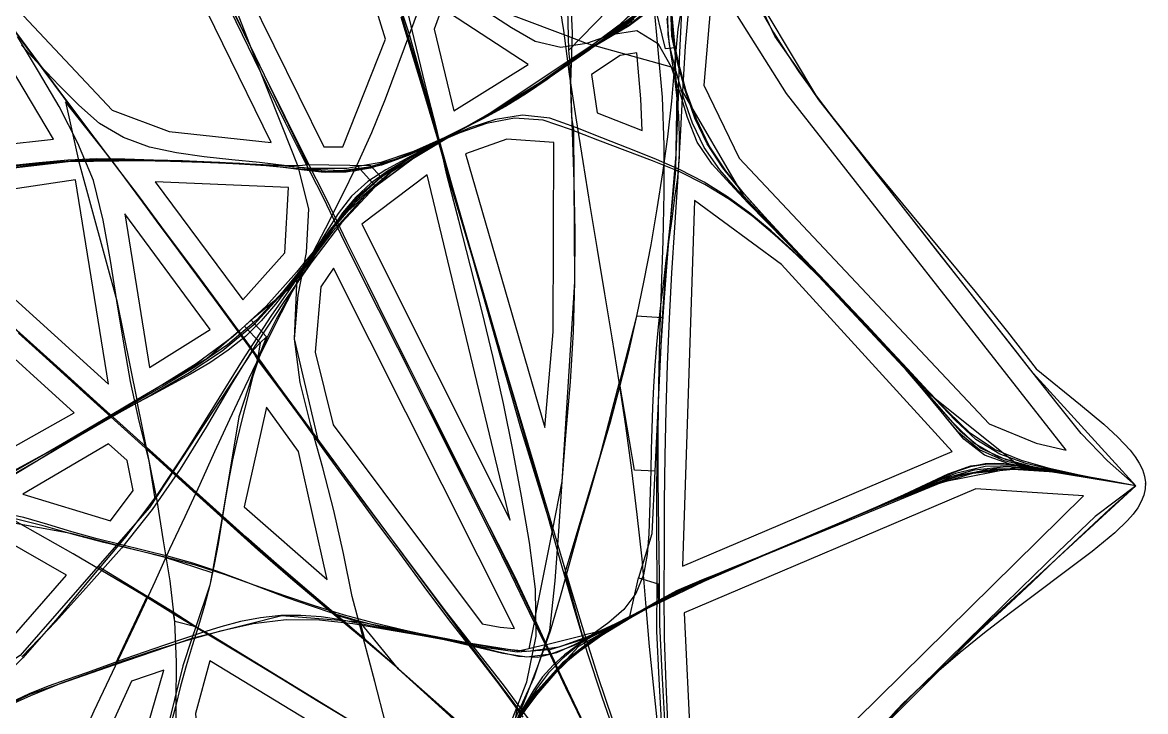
# Model space of a CAD drawing. Header units: metres. Extents: x 465982 to 489928, y 209046 to 231790.
# Drawn here: x 478343 to 481838, y 216570 to 218714 of the extents above; entities that cross this region are included whole.
import ezdxf

# ---------------------------------------------------------------- set-up
doc = ezdxf.new("R2010")
doc.units = ezdxf.units.M
for name, color, linetype in [('ANCHORS_OUTSIDE', 30, 'CONTINUOUS'), ('CELL', 1, 'CONTINUOUS'), ('WOOL_PARCELS', 32, 'CONTINUOUS'), ('WOOL_ROADS_L1', 30, 'CONTINUOUS'), ('WOOL_ROADS_L2', 94, 'CONTINUOUS'), ('WOOL_THREADS', 8, 'CONTINUOUS')]:
    doc.layers.add(name, color=color, linetype=linetype)

msp = doc.modelspace()

# ---------------------------------------------------------------- linework, layer by layer
at = {"layer": 'ANCHORS_OUTSIDE'}
msp.add_point((481838.179, 217278.33), dxfattribs=at)
at = {"layer": 'CELL'}
msp.add_lwpolyline([(480648.5, 218738.44), (480680.66, 218682.43), (480723.66, 218613.94), (480759.91, 218560.26), (480816.58, 218481.25), (480875.34, 218403.76), (480997.01, 218251.99), (481307.6, 217877.83), (481408.83, 217751.33), (481498.3, 217636.4), (481635.93, 217524.12), (481708.04, 217463.41), (481752.09, 217422.98), (481790.06, 217382.62), (481805.8, 217362.48), (481818.82, 217342.38), (481828.78, 217322.33), (481835.35, 217302.32), (481838.33, 217282.38), (481837.59, 217262.49), (481833.16, 217242.68), (481825.17, 217222.94), (481813.85, 217203.27), (481799.51, 217183.67), (481782.54, 217164.14), (481742.31, 217125.27), (481671.84, 217067.32), (481414.22, 216874.15), (481337.37, 216814.55), (481261.69, 216753.47), (481187.62, 216690.49), (481127.47, 216636.23), (481057.7, 216568.67)], dxfattribs=at)
at = {"layer": 'WOOL_PARCELS'}
for points in [[(479281.416, 218326.681), (479340.367, 218326.345), (479473.034, 218661.556), (479372.843, 218988.688), (479256.674, 219093.358), (478872.489, 219376.694), (479048.153, 218800.482)], [(479117.787, 218340.005), (478665.832, 219262.412), (478346.314, 218733.888), (478622.399, 218441.302), (478799.699, 218374.886)], [(481497.493, 217404.365), (481591.18, 217383.365), (480720.718, 218492.257), (480513.112, 218822.929), (480502.512, 218970.508), (480464.078, 218518.966), (480573.979, 218291.09), (481351.293, 217464.925)], [(479686.317, 218438.989), (479916.908, 218582.812), (479648.962, 218758.645), (479624.716, 218692.842)], [(478100.648, 218313.444), (478439.726, 218350.109), (478280.816, 218619.615)], [(480267.846, 218476.51), (480255.122, 218619.46), (480203.768, 218611.304), (480114.273, 218552.261), (480131.981, 218432.22), (480271.767, 218377.837)], [(479969.086, 217453.106), (479994.873, 217750.855), (479997.159, 218340.259), (479850.288, 218350.22), (479722.097, 218304.982)], [(478611.079, 217588.768), (478508.617, 218223.576), (477994.134, 218147.752)], [(479861.423, 217165.287), (479602.589, 218239.294), (479399.585, 218086.399)], [(479029.654, 217850.251), (479159.581, 217997.071), (479170.957, 218199.732), (478756.964, 218217.443)], [(480397.394, 217021.473), (481236.407, 217378.298), (480705.236, 217960.848), (480434.909, 218159.435)], [(478738.861, 217640.461), (478927.478, 217758.596), (478661.771, 218118.074)], [(478180.84, 217317.559), (478504.653, 217499.059), (477928.626, 218022.092), (477870.57, 217916.736), (477923.419, 217718.8), (478032.005, 217401.759)], [(479830.187, 216832.325), (479874.646, 216827.913), (479311.862, 217948.903), (479271.622, 217891.323), (479253.858, 217687.888), (479309.907, 217462.127), (479774.067, 216842.375)], [(479291.557, 216980.069), (479202.539, 217378.969), (479102.585, 217516.549), (479033.508, 217206.743)], [(478617.767, 217162.64), (478688.051, 217257.436), (478668.838, 217350.677), (478611.378, 217402.807), (478344.853, 217245.639)], [(480442.464, 216055.767), (481645.288, 217240.951), (481310.609, 217262.954), (480402.614, 216876.751)], [(478267.843, 216751.783), (478480.295, 216994.447), (478283.121, 217106.96), (478142.578, 217124.442)], [(479244.688, 216174.077), (479493.823, 216190.668), (479435.323, 216418.075), (478926.772, 216727.49), (478881.856, 216563.075), (478904.344, 216245.636)], [(478632.409, 216324.4), (478658.42, 216314.245), (478693.344, 216386.158), (478783.52, 216698.096), (478682.607, 216664.619), (478539.628, 216350.182)]]:
    msp.add_lwpolyline(points, close=True, dxfattribs=at)
at = {"layer": 'WOOL_ROADS_L1'}
for points in [[(481491.139, 219632.928), (481021.062, 219514.108), (480712.09, 219379.635), (480683.878, 219349.181), (480567.896, 219236.961), (480564.257, 219220.054), (480531.908, 219185.63), (480516.758, 219149.162), (480419.032, 218968.684), (480273.774, 218754.147), (480116.268, 218643.494), (479769.567, 218411.403), (479536.439, 218289.1), (479465.492, 218225.429), (479427.694, 218267.547), (479231.971, 218271.226), (479214.645, 218268.422), (479116.056, 218267.211), (478800.804, 218284.396), (478485.711, 218279.832), (478093.375, 218234.578)], [(481808.201, 217272.4), (481447.79, 217330.65), (481206.339, 217283.644), (480648.963, 217054.415), (480463.97, 216974.127), (480324.205, 216906.485), (480233.289, 216865.676), (480170.806, 216826.675), (480074.078, 216772.303), (479942.37, 216628.942), (479874.774, 216532.443), (479781.701, 216392.112), (479745.861, 216327.403), (479731.007, 216315.745), (479695.095, 216262.531), (479544.712, 216120.756), (479517.71, 216045.249)]]:
    msp.add_lwpolyline(points, dxfattribs=at)
at = {"layer": 'WOOL_ROADS_L2'}
for points in [[(479992.55, 217131.548), (479894.382, 217450.87), (479546.441, 218679.826), (479433.84, 219020.923)], [(480042.773, 218669.697), (479725.068, 218790.582), (479460.414, 218998.481)], [(480042.773, 218669.697), (480035.337, 218962.875)], [(479231.971, 218271.226), (478932.33, 218890.365)], [(481808.201, 217272.4), (481488.881, 217622.635), (480821.507, 218472.859), (480576.05, 218884.585)], [(480285.74, 218876.699), (480043.87, 218627.607), (480042.773, 218669.697)], [(480323.598, 218827.735), (480358.003, 218804.441), (480373.67, 218634.392)], [(480373.67, 218634.392), (480344.062, 218631.664), (480304.21, 218799.1)], [(480098.729, 218648.406), (480042.773, 218669.697)], [(480375.219, 218549.809), (480363.304, 218574.31), (480098.729, 218648.406)], [(480047.131, 218596.779), (480043.87, 218627.607)], [(480373.67, 218634.392), (480375.219, 218549.809)], [(479992.55, 217131.548), (480023.371, 217285.804), (480062.67, 217906.462), (480059.226, 218380.86), (480052.895, 218417.066), (480047.131, 218596.779)], [(480375.219, 218549.809), (480379.857, 218500.672), (480375.818, 218252.609), (480346.345, 217972.923), (480334.063, 217794.346)], [(480397.878, 218500.018), (480379.857, 218500.672)], [(481447.79, 217330.65), (481156.304, 217563.946), (480587.759, 218174.275), (480397.878, 218500.018)], [(479015.326, 217752.453), (478623.967, 218281.835), (478477.893, 218466.808), (478519.102, 218280.316), (478637.374, 217847.538), (478699.479, 217539.183)], [(479384.672, 218267.981), (479442.117, 218204.451)], [(479465.492, 218225.429), (479336.011, 218109.228), (479198.795, 217921.82)], [(478617.556, 217490.813), (477913.576, 218129.022)], [(479198.795, 217921.82), (479175.049, 217887.413), (479055.389, 217786.995)], [(479263.674, 217414.824), (479190.013, 217729.156), (479198.795, 217921.82)], [(480334.063, 217794.346), (480254.273, 217799.833), (480201.006, 217594.624)], [(479055.389, 217786.995), (479015.326, 217752.453)], [(479033.99, 217768.545), (479083.499, 217716.42)], [(479055.389, 217786.995), (479102.489, 217735.897), (479083.499, 217716.42)], [(480334.063, 217794.346), (480310.837, 217317.968)], [(479015.326, 217752.453), (478916.775, 217667.482), (478699.479, 217539.183)], [(479074.612, 217664.642), (479059.797, 217691.994), (479015.326, 217752.453)], [(479102.489, 217735.897), (479074.612, 217664.642)], [(479083.499, 217716.42), (479059.797, 217691.994), (478738.447, 217204.12), (478636.484, 217087.601)], [(479083.499, 217716.42), (479074.612, 217664.642)], [(479074.612, 217664.642), (479017.294, 217486.599), (478965.349, 217173.981)], [(479263.674, 217414.824), (479074.612, 217664.642)], [(479974.261, 216778.553), (480085.866, 216805.879), (480032.313, 217002.207), (480140.421, 217361.22), (480201.006, 217594.624)], [(480310.837, 217317.968), (480247.849, 217320.773), (480201.006, 217594.624)], [(478699.479, 217539.183), (478617.556, 217490.813)], [(478737.558, 217350.118), (478699.479, 217539.183)], [(478617.556, 217490.813), (478439.967, 217385.958), (478187.552, 217249.444), (478104.467, 217214.248)], [(479937.657, 216856.817), (479876.54, 216987.496), (479611.399, 217508.661)], [(479732.718, 216782.403), (479263.674, 217414.824)], [(478881.892, 217251.174), (478729.697, 217389.15)], [(478756.476, 217231.492), (478737.558, 217350.118)], [(480310.837, 217317.968), (480302.133, 217122.528), (480260.677, 216985.279)], [(478965.349, 217173.981), (478881.892, 217251.174)], [(481808.201, 217272.4), (481339.207, 216840.288), (480403.586, 215905.154)], [(478636.484, 217087.601), (478494.243, 217123.186), (478114.323, 217192.14)], [(478965.349, 217173.981), (478933.306, 217001.253), (478787.76, 217048.591), (478636.484, 217087.601)], [(478965.349, 217173.981), (479317.782, 216870.914), (479394.417, 216847.325)], [(479937.657, 216856.817), (479992.55, 217131.548)], [(478636.484, 217087.601), (478579.105, 217022.03)], [(478579.105, 217022.03), (478336.246, 216744.497), (478230.343, 216674.591)], [(478579.105, 217022.03), (478731.069, 216928.854), (478631.123, 216715.26)], [(478933.306, 217001.253), (478926.592, 216962.453)], [(478926.592, 216962.453), (478883.286, 216832.787)], [(480233.289, 216865.676), (480260.677, 216985.279), (480321.406, 216966.936)], [(480324.205, 216906.485), (480321.406, 216966.936)], [(478817.308, 216850.044), (478812.724, 216878.787), (478731.069, 216928.854)], [(478883.286, 216832.787), (478812.724, 216878.787)], [(479394.417, 216847.325), (479150.403, 216867.436), (478924.669, 216810.148)], [(479409.745, 216791.497), (479317.782, 216870.914)], [(479937.657, 216856.817), (479919.333, 216765.104)], [(479974.261, 216778.553), (479937.657, 216856.817)], [(478883.286, 216832.787), (478817.308, 216850.044)], [(478883.286, 216832.787), (478870.68, 216796.447)], [(478924.669, 216810.148), (478883.286, 216832.787)], [(479732.718, 216782.403), (479394.417, 216847.325)], [(479409.745, 216791.497), (479394.417, 216847.325)], [(479513.553, 216701.852), (479394.417, 216847.325)], [(480170.806, 216826.675), (480085.866, 216805.879), (480096.565, 216784.53)], [(478870.68, 216796.447), (478842.161, 216711.772), (478763.597, 216393.804), (478600.698, 216220.584)], [(478870.68, 216796.447), (478631.123, 216715.26)], [(478924.669, 216810.148), (478870.68, 216796.447)], [(479493.269, 216461.513), (478924.669, 216810.148)], [(479919.333, 216765.104), (479886.826, 216757.145), (479732.718, 216782.403)], [(479882.961, 216583.067), (479732.718, 216782.403)], [(479974.261, 216778.553), (479919.333, 216765.104)], [(480009.87, 216702.415), (479974.261, 216778.553)], [(478631.123, 216715.26), (478365.193, 216622.2)], [(479808.819, 216432.906), (479513.553, 216701.852)], [(480192.806, 216316.2), (480009.87, 216702.415)], [(478365.193, 216622.2), (478281.32, 216582.537)], [(479897.971, 216563.152), (479882.961, 216583.067), (479874.774, 216532.443)]]:
    msp.add_lwpolyline(points, dxfattribs=at)
at = {"layer": 'WOOL_THREADS'}
for points in [[(480194.89, 216477.643), (480147.299, 216614.566), (480101.6, 216751.992), (480060.532, 216890.02), (480020.092, 217030.412), (479980.712, 217170.946), (479940.389, 217311.335), (479899.866, 217451.719), (479859.026, 217591.949), (479818.348, 217732.158), (479777.733, 217872.452), (479737.098, 218012.646), (479696.368, 218152.693), (479655.705, 218292.66), (479615.992, 218431.264), (479573.735, 218571.484), (479531.689, 218711.723), (479489.01, 218851.748)], [(479871.404, 216535.453), (479935.655, 216676.023), (479984.632, 216821.942), (480001.028, 216976.154), (480012.947, 217130.912), (480023.371, 217285.804), (480035.464, 217440.791), (480048.889, 217595.8), (480058.008, 217751.079), (480062.67, 217906.462), (480063.273, 218061.826), (480060.391, 218217.106), (480054.722, 218372.191), (480050.095, 218527.271), (480055.551, 218681.528), (480047.672, 218836.866)], [(480323.356, 216495.288), (480309.032, 216633.421), (480294.763, 216771.751), (480283.213, 216908.366), (480271.544, 217045.288), (480256.438, 217183.223), (480239.527, 217321.013), (480220.985, 217458.59), (480200.506, 217595.769), (480178.9, 217732.848), (480155.912, 217869.844), (480132.915, 218006.847), (480110.576, 218143.85), (480088.678, 218280.831), (480066.252, 218417.36), (480046.204, 218553.265), (480028.024, 218688.617), (480006.568, 218824.907)], [(480297.01, 218793.937), (480192.953, 218699.135), (480080.285, 218614.964), (479965.782, 218533.597), (479847.078, 218458.613), (479724.622, 218389.307), (479602.822, 218319.229), (479484.299, 218243.709), (479377.311, 218152.653), (479285.133, 218046.069), (479195.762, 217936.565), (479102.075, 217830.698), (478998.272, 217735.051), (478883.705, 217651.896), (478763.558, 217576.645), (478641.753, 217504.331), (478519.509, 217432.812), (478396.658, 217361.498), (478272.742, 217292.042)], [(480310.441, 218811.129), (480200.573, 218705.242), (480078.218, 218613.806), (479953.19, 218526.249), (479823.756, 218445.52), (479691.677, 218369.862), (479561.682, 218291.956), (479439.927, 218201.364), (479335.79, 218090.578), (479244.075, 217969.206), (479156.85, 217844.394), (479072.764, 217717.024), (478992.681, 217587.049), (478915.581, 217454.36), (478833.992, 217324.255), (478747.257, 217197.83), (478651.509, 217078.411), (478549.949, 216963.92), (478447.331, 216850.086), (478341.408, 216739.488)], [(479589.613, 218791.916), (479550.691, 218686.286), (479511.655, 218580.838), (479471.662, 218475.499), (479430.101, 218370.486), (479383.81, 218269.421), (479334.903, 218170.572), (479285.09, 218072.062), (479234.263, 217974.109), (479182.842, 217876.408), (479131.926, 217778.396), (479082.75, 217679.616), (479035, 217579.84), (478988.193, 217478.844), (478941.375, 217377.695), (478894.933, 217276.463), (478848.389, 217175.435), (478801.352, 217074.705), (478755.117, 216973.657), (478708.83, 216872.194), (478661.074, 216771.628), (478613.171, 216671.429), (478566.088, 216570.702), (478519.911, 216469.151)], [(480121.744, 216463.142), (480058.564, 216594.831), (479998.983, 216726.164), (479937.152, 216856.147), (479874.111, 216987.704), (479809.509, 217118.526), (479744.417, 217249.013), (479678.95, 217379.404), (479613.55, 217509.742), (479548.248, 217639.983), (479483.035, 217770.203), (479417.871, 217900.504), (479352.937, 218030.912), (479291.061, 218161.452), (479225.495, 218290.058), (479160.779, 218419.592), (479096.754, 218549.638), (479032.914, 218679.613), (478969.095, 218809.507)], [(479860.266, 216526.506), (479912.545, 216662.317), (479942.033, 216804.153), (479939.837, 216950.269), (479921.367, 217095.466), (479896.017, 217239.819), (479869.876, 217384.097), (479840.714, 217527.8), (479808.68, 217670.933), (479774.3, 217813.589), (479738.159, 217955.899), (479700.99, 218097.941), (479664.227, 218240.078), (479633.202, 218381.19), (479597, 218522.123), (479562.699, 218663.477), (479528.922, 218804.902)], [(480401.081, 218803.163), (480383.204, 218693.105), (480372.994, 218581.142), (480363.012, 218469.236), (480350.867, 218357.43), (480335.623, 218245.677), (480318, 218133.934), (480298.656, 218022.17), (480277.521, 217910.793), (480254.273, 217799.833), (480229.018, 217689.344), (480201.384, 217579.518), (480171.88, 217470.114), (480140.421, 217361.22), (480108.64, 217252.467), (480077.117, 217143.926), (480046.61, 217035.264), (480016.566, 216926.732), (479985.418, 216819.355), (479948.163, 216715.284), (479908.607, 216611.878), (479868.327, 216508.316)], [(480353.017, 216512.611), (480346.735, 216655.238), (480341.529, 216797.961), (480340.744, 216938.737), (480341.719, 217079.862), (480341.633, 217222.41), (480343.07, 217365.017), (480346.187, 217507.496), (480350.88, 217649.864), (480356.944, 217792.134), (480364.531, 217934.309), (480373.333, 218076.252), (480382.985, 218217.912), (480390.893, 218358.745), (480398.283, 218499.255), (480406.911, 218639.613), (480418.854, 218779.918)], [(481808.201, 217272.4), (481719.501, 217350.023), (481637.688, 217434.58), (481563.094, 217528.265), (481488.881, 217622.635), (481414.783, 217716.965), (481340.832, 217811.135), (481266.7, 217905.544), (481192.39, 218000.209), (481118.272, 218094.626), (481044.289, 218188.962), (480969.79, 218283.662), (480896.062, 218379.138), (480821.507, 218472.859), (480754.559, 218572.852), (480684.827, 218670.988), (480634.37, 218778.54)], [(479930.095, 216531.417), (479843.712, 216648.752), (479753.366, 216764.047), (479662.975, 216879.097), (479574.68, 216996.51), (479486.619, 217114.089), (479399.039, 217231.928), (479311.98, 217349.96), (479225.298, 217468.259), (479138.626, 217586.554), (479053.104, 217704.698), (478966.832, 217822.097), (478879.478, 217939.771), (478792.125, 218057.396), (478704.713, 218174.948), (478616.181, 218290.482), (478528.002, 218405.977), (478440.731, 218522.878), (478353.635, 218639.853), (478267.643, 218756.917)], [(480286.229, 218760.041), (480203.271, 218693.082), (480114.478, 218633.954), (480025.475, 218574.737), (479937.288, 218513.924), (479847.178, 218456.099), (479753.55, 218403.844), (479658.065, 218355.403), (479560.403, 218312.16), (479458.735, 218277.512), (479352.629, 218259.081), (479244.447, 218259.697), (479136.303, 218268.57), (479027.734, 218274.144), (478919.251, 218278.133), (478810.785, 218280.703), (478702.459, 218283.162), (478594.358, 218284.53), (478486.03, 218280.356), (478377.483, 218269.801), (478269.052, 218256.188)], [(480285.286, 218743.294), (480231.415, 218703.703), (480172.901, 218669.236), (480114.623, 218634.112), (480057.563, 218596.58), (480002.271, 218556.378), (479946.496, 218516.181), (479889.415, 218478.563), (479830.962, 218444.123), (479771.003, 218412.475), (479711.471, 218381.445), (479652.556, 218349.769), (479593.488, 218318.389), (479533.757, 218287.523), (479474.217, 218255.539), (479417.74, 218218.487), (479367.923, 218172.854), (479325.918, 218119.826), (479289.65, 218061.854), (479253.388, 218003.869), (479214.389, 217947.471), (479173.652, 217891.829), (479131.151, 217837.378), (479085.917, 217785.491), (479037.306, 217737.042), (478983.83, 217693.906), (478926.793, 217654.945), (478866.536, 217619.877), (478805.29, 217586.373), (478743.908, 217553.428), (478682.744, 217520.893), (478622.211, 217487.554), (478562.102, 217453.264), (478501.905, 217418.251), (478442.158, 217382.037), (478382.51, 217345.367), (478322.998, 217308.777)], [(480293.377, 218754.89), (480233.405, 218707.587), (480166.907, 218667.919), (480101.433, 218626.661), (480037.696, 218582.92), (479975.888, 218536.56), (479912.432, 218492.48), (479846.379, 218452.276), (479778.224, 218415.23), (479709.84, 218380.225), (479641.604, 218345.486), (479572.163, 218312.991), (479500.649, 218283.992), (479426.909, 218260.532), (479350.443, 218247.738), (479272.51, 218247.425), (479194.384, 218257.344), (479116.017, 218267.176), (479037.006, 218273.23), (478958.07, 218277.779), (478879.167, 218281.014), (478800.094, 218282.931), (478721.14, 218285.321), (478642.511, 218287.59), (478564.119, 218288.616), (478485.547, 218285.358), (478406.745, 218277.86), (478328.109, 218268.801)], [(480092.408, 216523.952), (480034.737, 216643.161), (479979.18, 216760.758), (479921.717, 216877.928), (479863.975, 216996.145), (479805.796, 217114.047), (479747.164, 217231.582), (479688.216, 217349.016), (479629.259, 217466.451), (479570.304, 217583.865), (479511.331, 217701.279), (479452.371, 217818.686), (479393.462, 217936.028), (479335.733, 218053.127), (479279.389, 218169.972), (479220.348, 218285.447), (479161.793, 218401.53), (479104.33, 218519.161), (479046.949, 218636.873), (478989.497, 218754.548)], [(479474.167, 216530.69), (479439.788, 216663.293), (479405.163, 216795.643), (479369.916, 216927.289), (479342.175, 217061.751), (479312.291, 217195.663), (479277.877, 217328.327), (479241.12, 217460.33), (479208.086, 217593.39), (479190.013, 217729.156), (479201.859, 217864.818), (479226.953, 217998.381), (479234.564, 218133.953), (479201.487, 218265.148), (479151.436, 218391.223), (479101.274, 218518.245), (479050.845, 218645.231), (479000.985, 218772.496)], [(481808.201, 217272.4), (481727.602, 217285.777), (481648.964, 217300.574), (481570.726, 217314.687), (481491.359, 217325.981), (481412.508, 217340.469), (481337.085, 217367.854), (481272.904, 217417.339), (481220.158, 217480.984), (481168.297, 217545.453), (481115.192, 217609.026), (481060.721, 217671.578), (481005.217, 217733.318), (480948.956, 217794.356), (480892.107, 217854.683), (480834.695, 217914.425), (480776.72, 217973.852), (480718.375, 218033.006), (480659.974, 218092.02), (480602.035, 218151.291), (480545.242, 218211.412), (480490.144, 218273.215), (480443.58, 218341.151), (480412.751, 218417.565), (480389.083, 218496.369), (480363.304, 218574.31), (480323.216, 218645.783), (480255.046, 218687.483), (480175.345, 218674.826), (480098.729, 218648.406), (480018.542, 218635.716), (479938.637, 218654.57), (479865.647, 218696.82), (479795.024, 218743.164)], [(480342.265, 216541.525), (480334.428, 216691.172), (480327.329, 216840.896), (480325.869, 216989.063), (480323.451, 217138.549), (480322.106, 217288.173), (480321.847, 217437.815), (480323.478, 217587.186), (480326.95, 217736.336), (480331.815, 217885.621), (480336.747, 218034.642), (480340.608, 218183.585), (480340.823, 218332.292), (480334.921, 218480.826), (480321.753, 218628.762), (480307.874, 218775.461)], [(480332.902, 216521.544), (480324.878, 216670.358), (480317.855, 216819.649), (480319.035, 216967.371), (480317.845, 217115.809), (480317.73, 217264.276), (480319.33, 217413.06), (480323.504, 217561.729), (480330.905, 217710.099), (480341.36, 217858.395), (480353.106, 218006.787), (480365.712, 218154.982), (480377.835, 218302.796), (480384.286, 218451.06), (480387.75, 218599.538), (480395.834, 218747.959)], [(481808.201, 217272.4), (481720.731, 217287.611), (481635.083, 217303.883), (481550.157, 217321.491), (481466.157, 217341.899), (481384.716, 217370.842), (481310.469, 217415.784), (481245.657, 217475.875), (481184.27, 217540.091), (481123.818, 217605.372), (481063.548, 217670.841), (481003.185, 217736.234), (480942.493, 217801.359), (480881.533, 217866.15), (480820.409, 217930.709), (480759.229, 217995.212), (480698.264, 218059.926), (480637.874, 218125.391), (480578.883, 218192.205), (480522.768, 218261.498), (480474.254, 218336.08), (480436.28, 218416.412), (480406.477, 218499.865), (480382.65, 218585.007), (480363.995, 218671.379), (480360.828, 218757.832)], [(481808.201, 217272.4), (481717.129, 217288.624), (481627.959, 217306.261), (481539.502, 217326.088), (481452.188, 217350.402), (481368.269, 217385.163), (481292.416, 217436.192), (481225.415, 217500.862), (481160.92, 217568.042), (481097.323, 217635.815), (481033.975, 217703.713), (480970.551, 217771.533), (480906.941, 217839.15), (480843.174, 217906.556), (480779.308, 217973.938), (480715.608, 218041.539), (480652.488, 218109.828), (480590.806, 218179.564), (480532.21, 218251.85), (480480.915, 218329.374), (480440.658, 218412.846), (480409.331, 218499.833), (480384.984, 218588.756), (480366.774, 218679.055), (480365.494, 218769.601)], [(480236.616, 218728.179), (480106.895, 218627.769), (479971.886, 218534.446), (479832.411, 218448.389), (479689.854, 218367.844), (479549.965, 218283.779), (479419.411, 218185.451), (479309.164, 218064.346), (479210.207, 217933.921), (479116.653, 217799.371), (479027.225, 217662.383), (478940.625, 217523.036), (478854.35, 217383.024), (478763.448, 217246.309), (478665.462, 217114.149), (478559.022, 216988.527), (478453.293, 216861.599), (478344.403, 216737.223), (478226.637, 216621.618)], [(480249.904, 218732.017), (480154.574, 218662.762), (480057.903, 218596.321), (479961.882, 218528.772), (479862.996, 218465.694), (479760.861, 218408.015), (479658.158, 218352.416), (479556.495, 218295.476), (479458.807, 218231.306), (479371.545, 218152.644), (479297.484, 218060.694), (479226.497, 217966.27), (479152.342, 217874.028), (479071.319, 217787.591), (478981.333, 217710.458), (478883.304, 217643.493), (478781.26, 217582.301), (478678.324, 217522.711), (478575.435, 217463.275), (478472.224, 217403.964), (478368.787, 217345.12), (478264.271, 217288.291)], [(480238.69, 218718.792), (480134.057, 218645.812), (480027.678, 218575.63), (479921.982, 218504.212), (479813.22, 218437.549), (479701.558, 218375.967), (479590.025, 218315.244), (479480.916, 218249.81), (479383.191, 218168.512), (479302.318, 218070.457), (479227.958, 217967.407), (479150.057, 217866.768), (479063.151, 217773.408), (478965.431, 217691.361), (478858.328, 217620.681), (478747.301, 217555.973), (478635.524, 217493.404), (478524.461, 217429.559), (478413.775, 217364.287), (478302.29, 217300.185)], [(479901.312, 216551.943), (479826.873, 216654.4), (479748.964, 216755.554), (479670.787, 216856.365), (479593.806, 216958.758), (479517.425, 217062.053), (479441.155, 217165.474), (479365.385, 217269.23), (479289.884, 217373.063), (479214.511, 217476.809), (479139.097, 217580.387), (479064.666, 217683.851), (478990.092, 217786.812), (478913.815, 217890.125), (478837.438, 217993.456), (478761.06, 218096.754), (478684.663, 218199.969), (478607.78, 218301.676), (478531.026, 218403.452), (478454.764, 218506.302), (478378.547, 218609.233), (478302.452, 218712.216)], [(480246.371, 218723.863), (480165.292, 218669.42), (480083.857, 218615.628), (480004.159, 218559.566), (479923.29, 218504.267), (479840.243, 218452.357), (479754.443, 218404.699), (479667.616, 218359.5), (479579.674, 218317.744), (479488.52, 218282.312), (479394.507, 218256.575), (479297.306, 218249.053), (479199.503, 218257.888), (479101.448, 218268.041), (479002.612, 218274.189), (478903.608, 218278.424), (478804.52, 218281.093), (478705.461, 218283.749), (478606.686, 218285.822), (478507.888, 218283.362), (478408.961, 218275.494), (478310.117, 218265.502)], [(480239.749, 218717.464), (480186.356, 218681.808), (480132.235, 218647.55), (480078.661, 218612.608), (480026.271, 218576.058), (479974.716, 218538.127), (479921.988, 218501.862), (479868.021, 218467.43), (479812.862, 218435.211), (479756.824, 218404.612), (479700.851, 218374.556), (479645.294, 218344.665), (479589.94, 218314.381), (479534.425, 218283.594), (479479.503, 218250.875), (479427.557, 218213.682), (479380.396, 218170.294), (479339.412, 218121.064), (479302.866, 218067.664), (479268.04, 218013.149), (479233.296, 217958.401), (479198.593, 217903.283), (479165.109, 217847.51), (479132.956, 217790.626), (479104.04, 217732.307), (479079.754, 217671.911), (479059.769, 217609.639), (479043.263, 217545.908), (479027.177, 217481.76), (479011.606, 217417.272), (478997.153, 217352.451), (478984.147, 217287.232), (478973.205, 217221.834), (478963.019, 217156.473), (478952.301, 217091.443), (478940.151, 217026.864), (478926.592, 216962.453), (478909.799, 216899.164), (478891.168, 216836.453), (478871.575, 216774.458), (478852.897, 216712.042), (478835.562, 216648.588), (478819.324, 216584.389), (478802.114, 216520.463)], [(480180.652, 216543.039), (480135.347, 216677.943), (480093.934, 216808.921), (480054.091, 216938.848), (480015.378, 217068.924), (479977.38, 217198.493), (479939.113, 217327.508), (479900.655, 217456.187), (479862.145, 217584.728), (479823.901, 217713.036), (479785.817, 217841.249), (479747.776, 217969.354), (479709.753, 218097.257), (479671.741, 218225.021), (479635.828, 218350.704), (479599.234, 218476.397), (479560.812, 218603.164), (479522.383, 218729.878)], [(480350.265, 218738.035), (480351.591, 218675.971), (480361.6, 218613.142), (480371.648, 218550.244), (480379.269, 218487.049), (480384.668, 218423.416), (480387.32, 218359.744), (480387.325, 218295.749), (480382.057, 218231.784), (480372.862, 218167.608), (480363.763, 218103.017), (480354.491, 218037.907), (480345.944, 217972.754), (480337.831, 217907.609), (480330.246, 217842.341), (480322.949, 217777.161), (480316.865, 217711.906), (480311.683, 217646.571), (480307.22, 217581.269), (480303.905, 217515.804), (480301.767, 217450.358), (480300.115, 217384.822), (480298.887, 217319.22), (480297.273, 217253.718), (480295.081, 217188.376), (480292.333, 217123.08), (480287.988, 217057.851), (480276.074, 216994.965), (480252.137, 216937.076), (480214.88, 216887.455), (480168.204, 216846.6), (480118.267, 216810.05), (480069.617, 216772.835), (480023.147, 216733.494), (479980.754, 216689.624), (479943.37, 216640.737), (479910.126, 216588.137), (479877.93, 216534.473)], [(481808.201, 217272.4), (481725.024, 217286.312), (481643.786, 217301.208), (481563.058, 217316.422), (481482.129, 217332.135), (481402.422, 217353.591), (481327.01, 217387.988), (481262.347, 217441.348), (481205.784, 217505.332), (481149.973, 217570.016), (481093.723, 217634.286), (481036.793, 217697.875), (480979.296, 217760.8), (480921.358, 217823.123), (480863.067, 217884.871), (480804.461, 217946.172), (480745.551, 218007.153), (480686.471, 218068.08), (480627.549, 218129.215), (480569.307, 218190.968), (480513.356, 218254.91), (480465.019, 218324.482), (480428.398, 218400.649), (480400.708, 218480.514), (480377.464, 218561.664), (480357.476, 218643.69), (480349.704, 218726.444)], [(478821.067, 216470.298), (478821.467, 216597.008), (478822.523, 216723.776), (478817.308, 216850.044), (478802.982, 216975.976), (478782.009, 217100.843), (478763.11, 217226.116), (478737.558, 217350.118), (478706.733, 217473.118), (478680.019, 217596.656), (478657.821, 217721.92), (478637.374, 217847.538), (478617.094, 217973.186), (478594.972, 218098.496), (478564.241, 218221.793), (478515.683, 218338.655), (478457.771, 218451.798), (478393.229, 218561.259), (478327.583, 218670.004)], [(481808.201, 217272.4), (481724.301, 217286.355), (481642.317, 217301.266), (481560.699, 217316.001), (481478.882, 217330.188), (481398.011, 217349.447), (481322.108, 217383.582), (481257.098, 217437.193), (481202.036, 217503.212), (481147.422, 217569.698), (481091.538, 217635.124), (481034.488, 217699.476), (480976.576, 217762.989), (480917.888, 217825.697), (480858.395, 217887.493), (480798.043, 217948.236), (480736.513, 218007.724), (480673.168, 218065.375), (480607.291, 218120.372), (480537.972, 218171.22), (480464.541, 218216.48), (480388.365, 218256.461), (480309.161, 218290.737), (480228.197, 218322.689), (480146.844, 218354.338), (480066.002, 218386.618), (479984.19, 218415.968), (479899.323, 218425.008), (479815.674, 218412.069), (479735.501, 218385.632), (479658.136, 218351.661), (479581.291, 218317.146), (479502.285, 218286.873), (479420.946, 218263.26), (479336.701, 218252.158), (479251.254, 218255.748), (479166.169, 218267.463), (479080.771, 218277.763), (478994.72, 218285.905), (478908.826, 218295.324), (478823.281, 218307.825), (478738.809, 218325.943), (478658.11, 218356.172), (478583.736, 218399.289), (478519.022, 218456.365), (478458.157, 218517.454), (478398.945, 218580.205), (478340.407, 218643.614)], [(481808.201, 217272.4), (481719.966, 217287.107), (481633.532, 217302.853), (481547.72, 217319.043), (481462.391, 217336.593), (481379.199, 217362.266), (481303.322, 217405.736), (481240.023, 217468.128), (481180.85, 217535.166), (481121.943, 217602.52), (481062.37, 217669.432), (481001.968, 217735.591), (480940.762, 217801.06), (480878.771, 217865.709), (480815.726, 217929.347), (480751.311, 217991.654), (480685.028, 218052.064), (480616.153, 218109.665), (480543.767, 218162.841), (480466.981, 218209.673), (480386.953, 218249.951), (480303.581, 218283.572), (480218.811, 218315.852), (480133.69, 218347.829), (480049.082, 218380.672), (479963.341, 218409.9), (479874.499, 218415.925), (479787.464, 218399.304), (479704.503, 218370.028), (479624.175, 218335.609), (479543.832, 218300.168), (479461.247, 218269.858), (479375.269, 218250.552), (479287.014, 218247.268), (479198.526, 218257.325), (479109.674, 218267.826), (479020.171, 218274.443), (478930.636, 218279.532), (478841.118, 218283.327), (478751.606, 218285.775), (478662.532, 218287.98), (478573.485, 218288.937), (478484.185, 218285.377), (478394.748, 218277.381), (478305.438, 218268.003)], [(479699.056, 216535.082), (479606.011, 216619.157), (479512.984, 216703.158), (479419.043, 216785.229), (479324.364, 216866.04), (479229.063, 216946.852), (479134.109, 217028.938), (479039.741, 217111.832), (478946.42, 217195.769), (478853.307, 217279.75), (478760.348, 217363.751), (478667.415, 217447.967), (478574.474, 217531.592), (478481.263, 217615.873), (478388.065, 217700.213), (478294.898, 217784.573)], [(479729.711, 216511.326), (479621.947, 216606.96), (479514.104, 216702.466), (479404.823, 216795.301), (479294.611, 216886.515), (479184.84, 216978.453), (479076.422, 217072.722), (478969.766, 217168.701), (478863.474, 217264.922), (478757.297, 217361.149), (478651.061, 217457.531), (478544.778, 217553.408), (478438.222, 217650.141), (478331.674, 217746.884)], [(481808.201, 217272.4), (481733.162, 217284.869), (481659.805, 217299.032), (481587.427, 217313.655), (481514.386, 217325.949), (481441.08, 217336.659), (481367.122, 217341.352), (481293.51, 217332.687), (481222.969, 217308.216), (481154.788, 217275.654), (481086.133, 217243.529), (481016.974, 217212.445), (480947.559, 217182.045), (480878.094, 217152.097), (480808.361, 217122.346), (480738.347, 217092.715), (480668.345, 217063.311), (480598.352, 217034.343), (480527.859, 217006.265), (480456.896, 216978.52), (480387.603, 216948.355), (480321.447, 216913.519), (480256.505, 216876.42), (480190.763, 216840.347), (480123.597, 216806.832), (480056.765, 216774.022), (479987.523, 216747.934), (479913.366, 216739.205), (479838.236, 216750.271), (479763.333, 216768.056), (479688.429, 216785.981), (479612.895, 216801.65), (479537.077, 216816.789), (479461.479, 216832.62), (479386.983, 216852.064), (479313.235, 216873.963), (479239.941, 216898.412), (479166.719, 216923.93), (479093.801, 216951.055), (479020.937, 216979.184), (478947.938, 217006.852), (478873.73, 217031.055), (478798.699, 217052.244), (478723.236, 217070.901), (478647.801, 217089.547), (478572.186, 217108.045), (478497.016, 217129.131), (478422.31, 217151.85), (478347.478, 217173.753), (478271.514, 217188.94)], [(481808.201, 217272.4), (481706.971, 217290.108), (481607.388, 217308.643), (481507.113, 217323.898), (481405.877, 217330.748), (481304.609, 217321.019), (481206.387, 217292.302), (481111.01, 217253.152), (481016.449, 217212.126), (480921.859, 217171.237), (480827.093, 217130.585), (480732.173, 217090.405), (480637.236, 217051.055), (480542.05, 217012.253), (480447.023, 216973.036), (480354.32, 216929.906), (480265.176, 216880.986), (480175.23, 216832.881), (480081.855, 216791.853), (479984.91, 216762.114), (479882.968, 216754.555), (479780.06, 216768.651), (479678.081, 216788.515), (479575.872, 216807.558), (479473.296, 216824.857), (479371.076, 216842.065), (479268.254, 216854.221), (479164.524, 216855.219), (479061.291, 216842.382), (478959.529, 216819.903), (478859.61, 216791.669), (478760.408, 216761.223), (478661.462, 216728.398), (478563.286, 216693.141), (478465.219, 216657.432), (478368.118, 216618.975), (478273.24, 216576.147)], [(481808.201, 217272.4), (481747.336, 217282.117), (481688.243, 217293.023), (481630.684, 217304.362), (481573.579, 217315.958), (481515.392, 217325.398), (481457.12, 217334.313), (481398.441, 217340.524), (481339.449, 217339.977), (481280.797, 217329.224), (481224.095, 217307.74), (481168.699, 217281.042), (481112.777, 217254.954), (481056.597, 217229.645), (481000.354, 217204.879), (480944.065, 217180.444), (480887.729, 217156.226), (480831.212, 217132.068), (480774.683, 217108.024), (480718.219, 217084.162), (480661.73, 217060.504), (480605.252, 217037.102), (480548.457, 217013.974), (480491.575, 216991.37), (480434.649, 216969.157), (480378.93, 216944.808), (480326.038, 216916.594), (480274.433, 216886.432), (480222.191, 216857.131), (480168.467, 216829.555), (480113.602, 216804.015), (480060.024, 216777.067), (480005.691, 216752.244), (479947.495, 216737.485), (479886.925, 216740.496), (479826.232, 216754.389), (479765.329, 216769.491), (479704.344, 216784.21), (479642.986, 216797.299), (479581.051, 216808.826), (479518.898, 216819), (479457.097, 216830.328), (479395.824, 216842.812), (479334.527, 216854.5), (479272.609, 216863.929), (479210.014, 216868.769), (479147.135, 216868.034), (479084.256, 216861.286), (479021.943, 216849.79), (478960.836, 216833.376), (478900.741, 216814.811), (478841.412, 216794.808), (478782.072, 216774.63), (478722.491, 216754.203), (478662.477, 216733.466), (478602.833, 216711.568), (478543.108, 216690.375), (478483.006, 216669.772), (478423.099, 216648.573), (478364.152, 216624.867), (478307.059, 216597.603)], [(481808.201, 217272.4), (481713.568, 217288.657), (481620.803, 217306.372), (481527.788, 217323.28), (481434.013, 217333.892), (481339.591, 217331.591), (481246.965, 217309.849), (481157.665, 217273.938), (481069.259, 217235.469), (480981.042, 217196.893), (480892.528, 217158.56), (480803.749, 217120.542), (480714.658, 217082.977), (480625.259, 217046.033), (480535.727, 217009.413), (480446.152, 216972.306), (480358.608, 216931.775), (480274.303, 216886.413), (480189.308, 216842.14), (480102.1, 216802.366), (480012.262, 216769.697), (479917.445, 216756.143), (479820.933, 216765.72), (479725, 216782.901), (479629.538, 216801.084), (479534.131, 216821.436), (479439.373, 216844.328), (479345.51, 216869.881), (479252.427, 216898.523), (479159.601, 216929.167), (479067.312, 216962.103), (478974.858, 216994.628), (478881.531, 217024.573), (478787.124, 217050.3), (478692.078, 217072.793), (478596.857, 217095.377), (478502.31, 217120.825), (478407.769, 217147.167), (478312.713, 217170.99)], [(481808.201, 217272.4), (481698.973, 217292.573), (481591.076, 217311.398), (481481.969, 217323.962), (481372.1, 217325.066), (481263.515, 217306.506), (481158.357, 217269.423), (481054.9, 217227.223), (480952.087, 217183.714), (480849.48, 217140.1), (480746.967, 217096.769), (480644.317, 217053.661), (480541.483, 217010.602), (480439.005, 216966.532), (480338.739, 216918.125), (480241.43, 216864.643), (480146.318, 216806.726), (480055.866, 216742.029), (479975.853, 216664.909), (479908.972, 216575.482), (479845.496, 216483.453)], [(481808.201, 217272.4), (481672.375, 217297.137), (481536.895, 217317.754), (481399.977, 217324.38), (481264.098, 217305.036), (481133.055, 217259.904), (481004.939, 217207.151), (480877.756, 217152.749), (480750.314, 217098.549), (480622.379, 217044.632), (480494.518, 216990.26), (480367.76, 216933.415), (480245.561, 216868.853), (480126.902, 216797.425), (480019.45, 216711.138), (479929.143, 216606.407), (479851.12, 216491.67)], [(481808.201, 217272.4), (481680.882, 217294.963), (481554.424, 217314.263), (481426.918, 217322.646), (481299.49, 217309.957), (481176.395, 217272.795), (481056.248, 217226.573), (480937.445, 217177.339), (480818.967, 217127.297), (480700.321, 217077.203), (480581.554, 217027.219), (480463.258, 216976.947), (480346.784, 216923.994), (480234.295, 216864.007), (480124.407, 216798.564), (480023.702, 216720.809), (479938.143, 216626.245), (479864.604, 216521.081)], [(481808.201, 217272.4), (481758.428, 217280.04), (481710.518, 217288.18), (481664.255, 217297.292), (481619.05, 217306.625), (481573.82, 217316.024), (481527.562, 217323.718), (481481.197, 217330.019), (481434.623, 217335.823), (481387.737, 217339.266), (481340.543, 217338.148), (481293.335, 217330.822), (481247.371, 217315.797), (481202.169, 217295.904), (481156.816, 217274.335), (481110.995, 217253.361), (481064.977, 217232.863), (481018.948, 217212.791), (480972.975, 217192.93), (480926.824, 217173.076), (480880.458, 217153.202), (480833.994, 217133.332), (480787.606, 217113.583), (480741.273, 217093.978), (480695.061, 217074.542), (480648.618, 217055.135), (480602.126, 217035.849), (480555.438, 217016.636), (480508.734, 216997.587), (480461.87, 216978.687), (480415.716, 216959.596), (480370.285, 216939.026), (480326.781, 216916.509), (480284.194, 216892.765), (480241.818, 216868.537), (480198.864, 216844.606), (480155.25, 216822.151), (480111.591, 216799.591), (480069.592, 216774.711), (480030.513, 216746.204), (479994.946, 216713.832), (479962.247, 216677.624), (479934.382, 216636.979), (479909.032, 216593.886), (479884.265, 216550.092)], [(481808.201, 217272.4), (481690.862, 217293.88), (481574.681, 217313.26), (481456.87, 217324.813), (481338.544, 217320.892), (481222.511, 217293.668), (481110.164, 217251.088), (480999.372, 217204.468), (480888.952, 217157.136), (480778.318, 217110.055), (480667.549, 217063.502), (480556.859, 217017.16), (480446.642, 216969.996), (480338.926, 216918.563), (480234.062, 216862.093), (480131.241, 216801.011), (480035.877, 216729.803), (479954.313, 216643.368), (479885.587, 216545.931)], [(481808.201, 217272.4), (481681.872, 217177.034), (481565.997, 217066.591), (481451.616, 216954.557), (481337.219, 216842.411), (481222.83, 216730.358), (481108.735, 216617.935), (480997.679, 216502.622)], [(481808.201, 217272.4), (481725.864, 217199.507), (481645.127, 217123.565), (481564.134, 217047.967), (481484.38, 216971.291), (481403.286, 216895.794), (481322.214, 216820.261), (481243.519, 216742.535), (481161.132, 216668.542), (481080.599, 216592.109), (481005.454, 216510.567)], [(479367.202, 216538.212), (479258.918, 216604.057), (479150.682, 216669.911), (479042.483, 216735.731), (478934.186, 216800.724), (478826.408, 216865.678), (478718.721, 216931.635), (478610.312, 216996.417), (478501.204, 217059.879), (478391.455, 217122.504), (478281.547, 217184.604)]]:
    msp.add_lwpolyline(points, dxfattribs=at)

doc.saveas('drawing.dxf')
